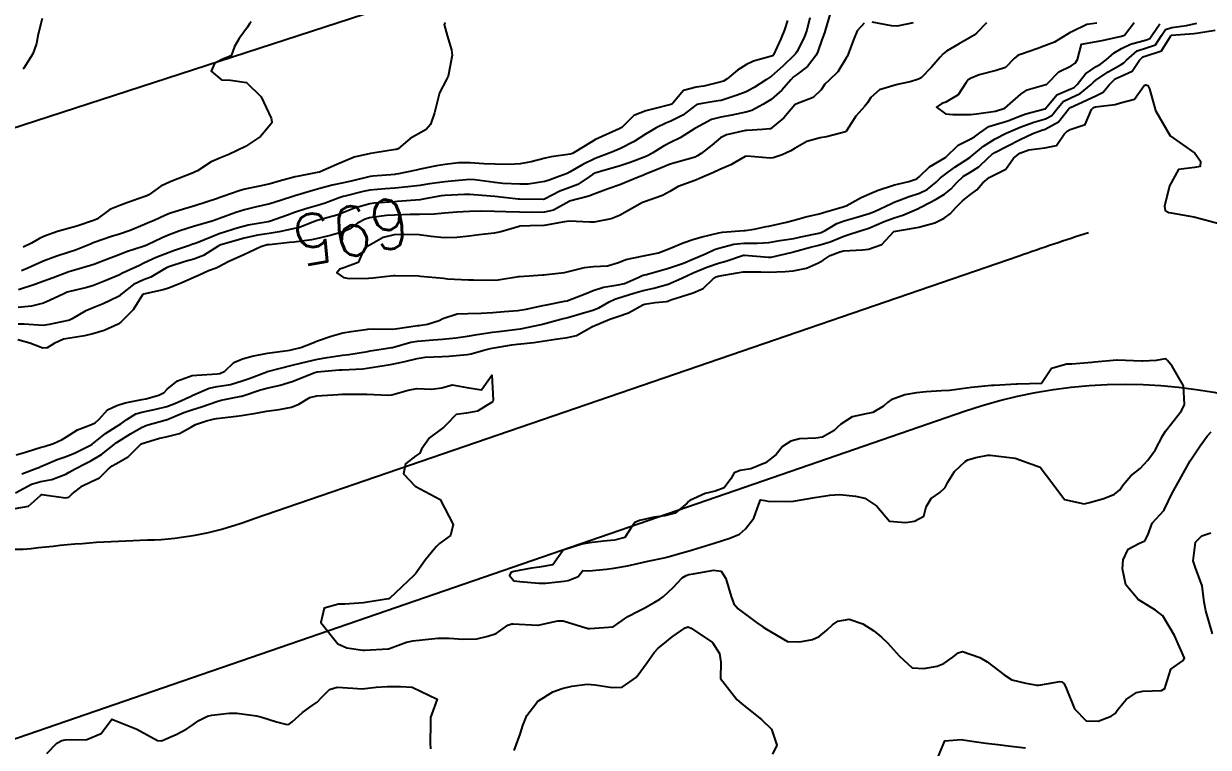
# Model space of a CAD drawing. Header units: metres. Extents: x 286371 to 293043, y 7462578 to 7466404.
# Drawn here: x 292316.9 to 292411.8, y 7462674.8 to 7462732.7 of the extents above; entities that cross this region are included whole.
import ezdxf
from ezdxf.enums import TextEntityAlignment as Align

# ---------------------------------------------------------------- set-up
doc = ezdxf.new("R2010")
doc.units = ezdxf.units.M
doc.header["$MEASUREMENT"] = 0
for name, color, linetype in [('Cotas', 45, 'Continuous'), ('Curvas de Nivel 1m', 11, 'Continuous'), ('Curvas de Nivel 5m', 15, 'Continuous'), ('Vias primárias', 230, 'Continuous')]:
    doc.layers.add(name, color=color, linetype=linetype)
doc.styles.add('Style-STANDARD', font='STANDARD.shx')

msp = doc.modelspace()

# ---------------------------------------------------------------- linework, layer by layer
at = {"layer": 'Curvas de Nivel 1m', "flags": 128}
for points, elevation in [([(292381.485, 7462733.515), (292381.098, 7462732.15), (292381.03, 7462731.953), (292380.823, 7462731.392), (292380.508, 7462730.46), (292380.377, 7462730.161), (292379.684, 7462729.278), (292378.78, 7462728.606), (292378.54, 7462728.426), (292378.326, 7462728.191), (292377.605, 7462727.358), (292376.75, 7462726.629), (292376.5, 7462726.466), (292376.094, 7462726.224), (292375.227, 7462725.747), (292374.734, 7462725.598), (292373.619, 7462725.373), (292372.728, 7462725.223), (292371.987, 7462725.024), (292370.715, 7462724.34), (292370.693, 7462724.326), (292370.66, 7462724.305), (292369.482, 7462723.543), (292368.697, 7462723.174), (292368.146, 7462722.889), (292367.299, 7462722.355), (292366.908, 7462722.134), (292366.679, 7462722.035), (292365.477, 7462721.577), (292364.668, 7462721.313), (292363.107, 7462720.872), (292362.658, 7462720.726), (292362.463, 7462720.631), (292362.194, 7462720.441), (292361.284, 7462719.816), (292360.641, 7462719.568), (292359.834, 7462719.279), (292358.626, 7462718.657), (292358.498, 7462718.625), (292356.626, 7462718.643), (292356.499, 7462718.653), (292354.628, 7462718.851), (292354.301, 7462718.887), (292352.631, 7462719.017), (292352.205, 7462719.017), (292350.629, 7462718.934), (292350.347, 7462718.9), (292348.889, 7462718.64), (292348.668, 7462718.599), (292348.623, 7462718.595), (292346.84, 7462718.452), (292346.62, 7462718.437), (292344.98, 7462718.337), (292344.618, 7462718.28), (292343.409, 7462717.925), (292342.607, 7462717.592), (292341.985, 7462717.362), (292340.598, 7462717), (292340.416, 7462716.948), (292339.987, 7462716.774), (292338.986, 7462716.39), (292338.586, 7462716.285), (292337.361, 7462716.034), (292336.58, 7462715.909), (292335.655, 7462715.762), (292334.574, 7462715.514), (292332.623, 7462714.951), (292332.565, 7462714.933), (292332.496, 7462714.895), (292331.32, 7462714.146), (292330.548, 7462713.848), (292329.836, 7462713.644), (292328.538, 7462713.23), (292328.341, 7462713.153), (292328.022, 7462712.962), (292327.097, 7462712.404), (292326.522, 7462712.183), (292325.701, 7462711.812), (292324.693, 7462711.012), (292324.601, 7462710.915), (292324.501, 7462710.841), (292323.268, 7462710.257), (292322.488, 7462709.957), (292321.846, 7462709.691), (292320.803, 7462709.07), (292320.588, 7462708.957), (292320.472, 7462708.926), (292318.96, 7462708.604), (292318.466, 7462708.539), (292316.957, 7462708.637), (292316.466, 7462708.63)], 696), ([(292379.85, 7462733.169), (292379.615, 7462732.173), (292379.41, 7462731.591), (292378.808, 7462730.445), (292378.711, 7462730.28), (292378.639, 7462730.187), (292377.708, 7462729.283), (292376.778, 7462728.483), (292376.62, 7462728.373), (292376.382, 7462728.22), (292375.406, 7462727.594), (292374.759, 7462727.244), (292374.052, 7462726.958), (292372.748, 7462726.556), (292372.519, 7462726.506), (292371.225, 7462726.297), (292370.821, 7462726.225), (292370.742, 7462726.182), (292369.684, 7462725.366), (292368.722, 7462724.886), (292368.33, 7462724.73), (292367.55, 7462724.352), (292367.022, 7462724.047), (292366.706, 7462723.841), (292365.803, 7462723.272), (292364.689, 7462722.705), (292363.998, 7462722.408), (292362.676, 7462721.888), (292361.694, 7462721.424), (292360.659, 7462720.822), (292360.42, 7462720.705), (292359.838, 7462720.477), (292358.984, 7462720.154), (292358.647, 7462720.053), (292357.311, 7462719.847), (292356.644, 7462719.834), (292355.282, 7462719.908), (292354.645, 7462719.974), (292353.025, 7462720.202), (292352.649, 7462720.218), (292351.163, 7462720.09), (292350.645, 7462720.037), (292349.411, 7462719.865), (292348.641, 7462719.748), (292347.67, 7462719.628), (292346.637, 7462719.533), (292345.848, 7462719.475), (292344.634, 7462719.359), (292344.089, 7462719.256), (292342.626, 7462718.891), (292342.503, 7462718.859), (292342.177, 7462718.741), (292341.054, 7462718.321), (292340.615, 7462718.191), (292339.513, 7462717.878), (292338.606, 7462717.565), (292338.042, 7462717.363), (292336.594, 7462716.852), (292336.571, 7462716.848), (292336.478, 7462716.826), (292334.881, 7462716.559), (292334.589, 7462716.494), (292334.078, 7462716.356), (292332.579, 7462715.88), (292330.801, 7462715.153), (292330.566, 7462715.067), (292330.461, 7462715.031), (292330.19, 7462714.93), (292328.982, 7462714.523), (292328.556, 7462714.386), (292327.531, 7462713.988), (292326.542, 7462713.514), (292326.183, 7462713.346), (292325.418, 7462713.001), (292324.826, 7462712.714), (292324.527, 7462712.562), (292323.451, 7462712.099), (292322.514, 7462711.74), (292321.984, 7462711.58), (292320.506, 7462711.227), (292320.39, 7462711.192), (292320.125, 7462711.08), (292319.043, 7462710.549), (292318.492, 7462710.314), (292317.534, 7462710.073), (292316.486, 7462709.961)], 697), ([(292378.082, 7462732.959), (292377.838, 7462732.199), (292377.541, 7462731.486), (292376.948, 7462730.212), (292376.886, 7462730.13), (292376.802, 7462730.08), (292375.351, 7462729.681), (292374.792, 7462729.435), (292374.066, 7462728.974), (292373.245, 7462728.267), (292372.948, 7462728.095), (292372.77, 7462728.037), (292371.37, 7462727.69), (292370.764, 7462727.618), (292369.731, 7462727.349), (292368.88, 7462726.332), (292368.814, 7462726.263), (292368.742, 7462726.23), (292367.255, 7462725.838), (292366.734, 7462725.704), (292365.77, 7462725.337), (292364.799, 7462724.393), (292364.754, 7462724.353), (292364.713, 7462724.332), (292364.594, 7462724.278), (292362.699, 7462723.411), (292361.13, 7462722.458), (292360.848, 7462722.295), (292360.681, 7462722.239), (292359.139, 7462722.026), (292358.675, 7462721.922), (292357.544, 7462721.638), (292356.668, 7462721.485), (292355.774, 7462721.432), (292354.667, 7462721.439), (292353.769, 7462721.466), (292352.669, 7462721.548), (292351.725, 7462721.542), (292350.666, 7462721.425), (292349.966, 7462721.323), (292348.66, 7462721.04), (292348.341, 7462720.967), (292346.929, 7462720.67), (292346.691, 7462720.636), (292346.653, 7462720.631), (292344.862, 7462720.491), (292344.65, 7462720.461), (292343.253, 7462720.117), (292342.643, 7462719.985), (292341.617, 7462719.772), (292340.635, 7462719.501), (292340.071, 7462719.334), (292338.626, 7462718.906), (292338.543, 7462718.878), (292338.305, 7462718.799), (292337.04, 7462718.396), (292336.616, 7462718.278), (292335.447, 7462718.006), (292334.608, 7462717.799), (292333.892, 7462717.578), (292332.597, 7462717.089), (292332.018, 7462716.896), (292330.588, 7462716.489), (292329.409, 7462716.114), (292328.577, 7462715.791), (292327.999, 7462715.537), (292326.833, 7462714.98), (292326.644, 7462714.902), (292326.562, 7462714.87), (292325.141, 7462714.42), (292324.552, 7462714.196), (292323.706, 7462713.868), (292322.54, 7462713.423), (292322.262, 7462713.325), (292321.364, 7462713.062), (292320.721, 7462712.882), (292320.53, 7462712.819), (292319.265, 7462712.352), (292318.519, 7462712.072), (292317.811, 7462711.819), (292316.508, 7462711.379)], 698), ([(292350.653, 7462732.801), (292350.583, 7462732.618), (292350.821, 7462731.75), (292351.167, 7462730.609), (292351.222, 7462730.184), (292350.937, 7462728.612), (292350.893, 7462728.492), (292350.768, 7462728.234), (292350.217, 7462727.157), (292350.071, 7462726.625), (292349.803, 7462725.553), (292349.499, 7462724.633), (292349.13, 7462724.216), (292348.704, 7462723.995), (292347.853, 7462723.501), (292346.901, 7462722.671), (292346.733, 7462722.624), (292346.683, 7462722.615), (292345.036, 7462722.342), (292344.678, 7462722.292), (292343.384, 7462722.013), (292342.669, 7462721.724), (292341.996, 7462721.413), (292340.655, 7462720.843), (292340.603, 7462720.817), (292340.412, 7462720.768), (292338.948, 7462720.491), (292338.649, 7462720.425), (292337.374, 7462720.082), (292336.64, 7462719.885), (292335.789, 7462719.684), (292334.633, 7462719.444), (292334.17, 7462719.322), (292332.952, 7462718.88), (292332.71, 7462718.796), (292332.622, 7462718.769), (292332.435, 7462718.702), (292330.612, 7462718.115), (292329.703, 7462717.843), (292328.602, 7462717.485), (292328.221, 7462717.338), (292327.409, 7462716.972), (292326.842, 7462716.729), (292326.589, 7462716.616), (292325.444, 7462716.138), (292324.576, 7462715.839), (292323.951, 7462715.647), (292322.566, 7462715.174), (292322.474, 7462715.137), (292322.273, 7462715.049), (292321.066, 7462714.557), (292320.554, 7462714.39), (292319.557, 7462714.082), (292318.543, 7462713.699), (292318.126, 7462713.525), (292317.245, 7462713.124), (292316.745, 7462712.917)], 699), ([(292318.406, 7462733.111), (292318.078, 7462731.863), (292317.941, 7462731.118), (292317.645, 7462730.278), (292316.925, 7462729.132), (292316.861, 7462729.055)], 701), ([(292394.015, 7462732.772), (292393.225, 7462731.959), (292393.007, 7462731.785), (292392.828, 7462731.678), (292391.759, 7462731.047), (292390.804, 7462730.492), (292390.527, 7462730.281), (292390.295, 7462730.012), (292389.609, 7462729.201), (292388.771, 7462728.368), (292388.566, 7462728.24), (292387.881, 7462728.048), (292386.985, 7462727.846), (292386.769, 7462727.803), (292385.443, 7462727.402), (292384.748, 7462726.793), (292384.472, 7462726.365), (292384.259, 7462726.102), (292383.543, 7462725.297), (292382.793, 7462724.123), (292382.756, 7462724.071), (292382.703, 7462724.039), (292381.196, 7462723.648), (292380.695, 7462723.548), (292379.607, 7462723.259), (292378.685, 7462722.74), (292378.348, 7462722.522), (292377.641, 7462722.2), (292376.935, 7462721.946), (292376.67, 7462721.915), (292374.835, 7462722.088), (292374.68, 7462722.049), (292373.53, 7462721.399), (292372.665, 7462721.016), (292372.152, 7462720.792), (292371.018, 7462720.299), (292370.772, 7462720.182), (292370.651, 7462720.131), (292369.311, 7462719.654), (292368.638, 7462719.267), (292368.05, 7462718.926), (292366.625, 7462718.426), (292366.466, 7462718.368), (292364.608, 7462717.329), (292363.945, 7462717.074), (292362.6, 7462716.798), (292362.247, 7462716.792), (292360.6, 7462716.887), (292360.225, 7462716.844), (292358.595, 7462716.527), (292358.564, 7462716.525), (292357.468, 7462716.511), (292356.639, 7462716.478), (292356.593, 7462716.468), (292355.111, 7462716.021), (292354.585, 7462715.933), (292353.375, 7462715.78), (292352.581, 7462715.682), (292351.602, 7462715.576), (292350.578, 7462715.548), (292349.55, 7462715.659), (292348.581, 7462715.777), (292347.415, 7462715.829), (292346.581, 7462715.801), (292345.698, 7462715.567), (292344.568, 7462714.94), (292344.412, 7462714.861), (292344.202, 7462714.71), (292343.694, 7462713.57), (292342.54, 7462713.16), (292342.225, 7462713.053), (292341.979, 7462712.743), (292342.529, 7462712.374), (292342.973, 7462712.282), (292344.528, 7462712.326), (292344.871, 7462712.357), (292346.532, 7462712.53), (292346.67, 7462712.534), (292348.532, 7462712.502), (292348.682, 7462712.492), (292350.53, 7462712.314), (292350.861, 7462712.277), (292352.528, 7462712.192), (292352.93, 7462712.177), (292354.528, 7462712.152), (292354.899, 7462712.176), (292356.533, 7462712.453), (292356.596, 7462712.461), (292357.391, 7462712.512), (292358.447, 7462712.584), (292358.535, 7462712.59), (292360.214, 7462712.786), (292360.532, 7462712.848), (292361.821, 7462713.163), (292362.536, 7462713.243), (292363.648, 7462713.307), (292364.542, 7462713.585), (292365.133, 7462713.808), (292366.55, 7462714.107), (292367.733, 7462714.351), (292368.559, 7462714.665), (292369.727, 7462715.157), (292370.571, 7462715.441), (292371.232, 7462715.637), (292372.579, 7462715.959), (292372.854, 7462715.996), (292374.582, 7462716.128), (292374.69, 7462716.136), (292375.399, 7462716.232), (292376.354, 7462716.451), (292376.588, 7462716.497), (292377.995, 7462716.791), (292378.596, 7462716.976), (292379.532, 7462717.238), (292380.604, 7462717.469), (292381.129, 7462717.624), (292382.613, 7462718.066), (292382.658, 7462718.079), (292382.77, 7462718.122), (292383.958, 7462718.77), (292384.629, 7462719.083), (292385.343, 7462719.374), (292386.64, 7462719.782), (292386.865, 7462719.837), (292387.777, 7462720.047), (292388.425, 7462720.26), (292388.65, 7462720.455), (292389.442, 7462721.243), (292390.673, 7462721.955), (292390.705, 7462721.972), (292390.738, 7462722.003), (292391.722, 7462722.956), (292392.696, 7462723.446), (292393.037, 7462723.631), (292393.468, 7462723.963), (292394.2, 7462724.464), (292394.714, 7462724.629), (292395.716, 7462724.921), (292396.725, 7462725.322), (292397.159, 7462725.467), (292398.673, 7462725.875), (292398.72, 7462725.889), (292398.735, 7462725.914), (292399.626, 7462726.986), (292400.759, 7462727.482), (292401.013, 7462727.588), (292401.269, 7462727.837), (292401.927, 7462728.677), (292402.786, 7462729.256), (292403.139, 7462729.459), (292403.577, 7462729.803), (292404.233, 7462730.363), (292404.808, 7462730.699), (292405.539, 7462731.048), (292406.819, 7462731.404), (292407.071, 7462731.5), (292407.231, 7462731.748), (292407.885, 7462732.692)], 694), ([(292402.838, 7462732.727), (292402.046, 7462732.617), (292400.827, 7462732.04), (292400.697, 7462731.975), (292400.494, 7462731.849), (292399.458, 7462731.221), (292398.811, 7462730.977), (292398.025, 7462730.667), (292396.799, 7462730.264), (292396.537, 7462730.17), (292396.214, 7462729.913), (292395.522, 7462729.184), (292394.779, 7462728.957), (292393.419, 7462728.607), (292392.77, 7462728.34), (292392.541, 7462728.204), (292392.371, 7462727.98), (292391.733, 7462727.006), (292390.74, 7462726.412), (292390.44, 7462726.307), (292389.999, 7462726.015), (292390.726, 7462725.473), (292391.304, 7462725.417), (292392.726, 7462725.433), (292393.206, 7462725.488), (292394.73, 7462725.696), (292395.475, 7462725.93), (292396.751, 7462727.05), (292397.266, 7462727.387), (292398.763, 7462727.819), (292398.802, 7462727.835), (292398.86, 7462727.873), (292399.796, 7462728.842), (292400.786, 7462729.323), (292401.09, 7462729.54), (292401.297, 7462729.837), (292401.597, 7462731.048), (292402.816, 7462731.273), (292403.266, 7462731.359), (292404.823, 7462731.689), (292404.898, 7462731.708), (292405.053, 7462731.781), (292405.829, 7462732.78)], 693), ([(292316.758, 7462696.656), (292317.981, 7462697.109), (292318.206, 7462697.195), (292318.296, 7462697.24), (292319.596, 7462697.794), (292320.309, 7462698.046), (292321.033, 7462698.344), (292322.323, 7462698.982), (292322.363, 7462699.005), (292322.41, 7462699.043), (292323.475, 7462699.889), (292324.346, 7462700.447), (292324.696, 7462700.662), (292325.18, 7462701.002), (292325.896, 7462701.457), (292326.363, 7462701.604), (292327.507, 7462701.827), (292328.37, 7462702.048), (292329.026, 7462702.292), (292330.384, 7462702.912), (292330.412, 7462702.924), (292331.776, 7462703.521), (292332.395, 7462703.648), (292333.461, 7462703.815), (292334.402, 7462704.091), (292334.969, 7462704.293), (292336.381, 7462704.835), (292336.404, 7462704.845), (292336.43, 7462704.85), (292338.422, 7462705.361), (292339.19, 7462705.553), (292340.43, 7462705.84), (292341.208, 7462705.978), (292342.435, 7462706.151), (292342.94, 7462706.223), (292344.44, 7462706.46), (292344.646, 7462706.495), (292345.893, 7462706.683), (292346.361, 7462706.76), (292346.446, 7462706.776), (292347.901, 7462707.197), (292348.447, 7462707.289), (292349.693, 7462707.382), (292350.451, 7462707.439), (292351.511, 7462707.541), (292352.45, 7462707.679), (292353.218, 7462707.807), (292354.456, 7462707.987), (292354.952, 7462708.051), (292356.46, 7462708.242), (292356.703, 7462708.278), (292357.844, 7462708.504), (292358.344, 7462708.618), (292358.466, 7462708.645), (292359.918, 7462709.027), (292360.475, 7462709.174), (292361.469, 7462709.46), (292362.484, 7462709.763), (292362.961, 7462709.953), (292363.787, 7462710.415), (292364.254, 7462710.652), (292364.499, 7462710.733), (292365.762, 7462711.129), (292366.509, 7462711.342), (292367.363, 7462711.51), (292368.516, 7462711.828), (292369.609, 7462712.323), (292370.531, 7462712.754), (292371.621, 7462713.205), (292372.543, 7462713.522), (292373.121, 7462713.69), (292374.553, 7462714.152), (292374.635, 7462714.161), (292376.551, 7462713.994), (292376.755, 7462714.008), (292377.562, 7462714.199), (292378.366, 7462714.378), (292378.558, 7462714.425), (292379.924, 7462714.804), (292380.566, 7462714.96), (292381.475, 7462715.236), (292382.577, 7462715.676), (292382.908, 7462715.791), (292383.893, 7462716.105), (292384.416, 7462716.267), (292384.588, 7462716.327), (292385.812, 7462716.86), (292386.6, 7462717.142), (292387.293, 7462717.365), (292388.612, 7462717.93), (292388.681, 7462717.966), (292388.803, 7462718.032), (292389.98, 7462718.658), (292390.63, 7462719.059), (292391.163, 7462719.469), (292391.639, 7462719.99), (292392.151, 7462720.483), (292392.656, 7462720.787), (292393.394, 7462721.233), (292394.142, 7462721.952), (292394.418, 7462722.209), (292394.681, 7462722.375), (292395.659, 7462722.895), (292396.697, 7462723.424), (292397.705, 7462723.889), (292398.427, 7462724.16), (292398.71, 7462724.256), (292399.755, 7462724.823), (292400.576, 7462725.847), (292400.647, 7462725.935), (292400.736, 7462725.982), (292402.002, 7462726.569), (292402.751, 7462726.918), (292403.344, 7462727.217), (292403.832, 7462727.798), (292404.296, 7462728.267), (292404.774, 7462728.48), (292405.668, 7462728.884), (292406.258, 7462729.762), (292406.519, 7462730.038), (292406.8, 7462730.12), (292408.022, 7462730.52), (292408.772, 7462731.725), (292408.793, 7462731.756), (292408.825, 7462731.767), (292410.607, 7462731.918), (292410.828, 7462731.941), (292412.323, 7462732.18)], 696), ([(292316.253, 7462695.146), (292317.549, 7462695.841), (292318.278, 7462696.046), (292319.178, 7462696.193), (292320.287, 7462696.624), (292320.566, 7462696.794), (292321.032, 7462697.063), (292321.871, 7462697.481), (292322.304, 7462697.691), (292323.143, 7462698.2), (292324.154, 7462699.017), (292324.247, 7462699.094), (292324.326, 7462699.144), (292325.48, 7462699.854), (292326.345, 7462700.375), (292326.772, 7462700.554), (292328.223, 7462700.956), (292328.33, 7462700.98), (292328.355, 7462700.989), (292329.735, 7462701.562), (292330.367, 7462701.783), (292331.241, 7462702.041), (292332.377, 7462702.439), (292332.724, 7462702.544), (292334.324, 7462702.865), (292334.375, 7462702.873), (292335.864, 7462703.37), (292336.394, 7462703.525), (292337.452, 7462703.765), (292338.403, 7462704.055), (292340.215, 7462704.768), (292340.415, 7462704.813), (292342.183, 7462704.973), (292342.418, 7462704.989), (292344.058, 7462705.071), (292344.42, 7462705.106), (292345.771, 7462705.33), (292346.419, 7462705.438), (292347.431, 7462705.652), (292348.423, 7462705.896), (292349.072, 7462705.988), (292350.426, 7462706.055), (292350.948, 7462706.084), (292352.428, 7462706.208), (292352.745, 7462706.264), (292353.754, 7462706.565), (292354.298, 7462706.695), (292354.437, 7462706.723), (292355.993, 7462706.979), (292356.442, 7462707.036), (292357.765, 7462707.183), (292358.446, 7462707.271), (292359.494, 7462707.433), (292360.451, 7462707.576), (292361.171, 7462707.736), (292362.403, 7462708.435), (292362.443, 7462708.456), (292362.464, 7462708.461), (292363.856, 7462709.031), (292364.477, 7462709.248), (292365.339, 7462709.534), (292366.491, 7462710.184), (292366.62, 7462710.245), (292367.475, 7462710.36), (292368.395, 7462710.447), (292368.496, 7462710.469), (292368.734, 7462710.576), (292370.507, 7462711.146), (292371.312, 7462711.492), (292372.132, 7462712.28), (292372.372, 7462712.431), (292372.527, 7462712.475), (292374.036, 7462712.748), (292374.533, 7462712.815), (292375.931, 7462712.826), (292376.533, 7462712.803), (292377.874, 7462712.854), (292378.535, 7462712.92), (292379.581, 7462713.126), (292380.545, 7462713.538), (292380.925, 7462713.772), (292381.497, 7462714.14), (292382.252, 7462714.436), (292382.56, 7462714.498), (292384.073, 7462714.59), (292384.562, 7462714.642), (292385.628, 7462715.019), (292386.584, 7462716.064), (292388.279, 7462716.349), (292388.59, 7462716.405), (292389.855, 7462716.756), (292390.601, 7462717.127), (292391.111, 7462717.492), (292391.561, 7462717.99), (292392.092, 7462718.513), (292392.629, 7462718.939), (292393.218, 7462719.383), (292393.706, 7462719.959), (292394.219, 7462720.382), (292394.654, 7462720.599), (292395.55, 7462721.042), (292396.177, 7462721.922), (292396.68, 7462722.328), (292397.392, 7462722.608), (292398.687, 7462722.745), (292399.616, 7462722.935), (292400.214, 7462723.852), (292400.46, 7462724.096), (292400.71, 7462724.219), (292401.908, 7462724.635), (292402.397, 7462725.819), (292402.572, 7462725.981), (292402.737, 7462726.028), (292404.304, 7462726.227), (292404.743, 7462726.353), (292405.862, 7462726.653), (292406.634, 7462727.756), (292406.721, 7462727.799), (292406.765, 7462727.811), (292406.918, 7462727.752), (292407.041, 7462727.469), (292407.522, 7462725.743), (292408.704, 7462723.724), (292410.684, 7462722.338), (292411.14, 7462721.687), (292411.101, 7462721.254), (292410.666, 7462721.179), (292409.365, 7462721.013), (292408.644, 7462719.724), (292408.253, 7462718.097), (292408.309, 7462717.729), (292408.612, 7462717.581), (292408.784, 7462717.549), (292410.607, 7462717.228), (292411.224, 7462717.066), (292412.599, 7462716.69)], 697), ([(292316.245, 7462693.885), (292317.29, 7462694.077), (292318.261, 7462694.93), (292318.372, 7462694.994), (292320.259, 7462694.735), (292320.53, 7462694.801), (292320.792, 7462695.067), (292321.621, 7462695.707), (292322.279, 7462696.01), (292322.987, 7462696.33), (292323.67, 7462697.024), (292324.008, 7462697.309), (292324.301, 7462697.468), (292325.291, 7462698.018), (292326.237, 7462698.986), (292326.283, 7462699.026), (292326.325, 7462699.046), (292327.78, 7462699.515), (292328.334, 7462699.631), (292329.388, 7462699.889), (292330.347, 7462700.427), (292330.662, 7462700.607), (292331.555, 7462700.906), (292332.199, 7462701.054), (292332.357, 7462701.078), (292333.947, 7462701.284), (292334.361, 7462701.329), (292335.664, 7462701.546), (292336.367, 7462701.676), (292337.382, 7462701.801), (292338.368, 7462701.998), (292338.944, 7462702.225), (292339.837, 7462702.775), (292340.386, 7462702.915), (292342.101, 7462703.017), (292342.38, 7462703.025), (292344.046, 7462703.044), (292344.381, 7462703.036), (292346.091, 7462702.968), (292346.379, 7462702.984), (292347.695, 7462703.344), (292348.387, 7462703.494), (292349.574, 7462703.439), (292350.388, 7462703.553), (292351.218, 7462703.775), (292352.389, 7462703.57), (292353.565, 7462703.388), (292354.404, 7462704.554), (292354.509, 7462702.552), (292354.468, 7462702.458), (292354.371, 7462702.367), (292353.261, 7462701.671), (292352.358, 7462701.508), (292351.55, 7462701.403), (292350.756, 7462700.608), (292350.557, 7462700.395), (292350.338, 7462700.242), (292349.406, 7462699.55), (292348.758, 7462698.638), (292348.626, 7462698.324), (292348.306, 7462698.103), (292347.495, 7462697.458), (292347.332, 7462696.659), (292348.269, 7462695.672), (292350.254, 7462694.614), (292351.31, 7462692.598), (292351.086, 7462691.726), (292350.201, 7462691.087), (292349.964, 7462690.852), (292349.789, 7462690.621), (292349.068, 7462689.744), (292348.284, 7462688.643), (292348.162, 7462688.524), (292346.194, 7462686.684), (292346.159, 7462686.659), (292346.134, 7462686.653), (292344.455, 7462686.384), (292344.128, 7462686.341), (292342.627, 7462686.236), (292342.126, 7462686.214), (292340.984, 7462685.898), (292340.718, 7462684.765), (292342.079, 7462683.042), (292342.793, 7462682.734), (292344.072, 7462682.554), (292344.236, 7462682.548), (292346.073, 7462682.639), (292346.112, 7462682.645), (292346.205, 7462682.682), (292347.56, 7462683.184), (292348.084, 7462683.284), (292348.817, 7462683.372), (292350.087, 7462683.504), (292350.994, 7462683.512), (292352.087, 7462683.416), (292353.194, 7462683.461), (292354.091, 7462683.672), (292354.755, 7462683.884), (292355.676, 7462684.531), (292355.986, 7462684.646), (292356.106, 7462684.658), (292358.054, 7462684.546), (292358.105, 7462684.546), (292359.695, 7462684.886), (292360.11, 7462684.878), (292361.572, 7462684.442), (292362.102, 7462684.284), (292362.248, 7462684.286), (292364.104, 7462684.404), (292365.276, 7462685.228), (292366.123, 7462685.669), (292366.584, 7462685.91), (292367.396, 7462686.356), (292367.855, 7462686.632), (292368.142, 7462686.845), (292368.918, 7462687.567), (292369.633, 7462688.322), (292369.959, 7462688.526), (292370.168, 7462688.589), (292370.516, 7462688.656), (292372.174, 7462688.939), (292372.757, 7462688.859), (292373.126, 7462688.27), (292373.558, 7462686.841), (292373.778, 7462686.26), (292374.118, 7462685.841), (292375.586, 7462684.748), (292376.097, 7462684.415), (292376.379, 7462684.22), (292378.08, 7462683.244), (292379.055, 7462683.204), (292380.083, 7462683.402), (292380.602, 7462683.641), (292381.223, 7462684.148), (292381.677, 7462684.564), (292382.105, 7462684.868), (292383.002, 7462685.011), (292384.102, 7462684.657), (292384.974, 7462684.081), (292385.592, 7462683.58), (292386.08, 7462683.13), (292387.033, 7462682.05), (292388.051, 7462681.133), (292388.99, 7462681.08), (292390.053, 7462681.27), (292390.579, 7462681.474), (292391.297, 7462681.986), (292391.727, 7462682.322), (292392.071, 7462682.423), (292393.47, 7462681.953), (292394.059, 7462681.608), (292395.405, 7462680.563), (292396.038, 7462680.169), (292397.145, 7462679.898), (292398.032, 7462679.753), (292398.181, 7462679.733), (292398.968, 7462679.87), (292399.873, 7462680.021), (292400.036, 7462680.005), (292400.225, 7462679.852), (292400.382, 7462679.496), (292401.056, 7462677.839), (292401.99, 7462676.875), (292402.942, 7462676.858), (292403.996, 7462677.269), (292404.314, 7462677.475), (292404.526, 7462677.787), (292405.191, 7462678.603), (292406.025, 7462679.165), (292406.515, 7462679.269), (292408.028, 7462679.324), (292408.281, 7462679.48), (292408.358, 7462679.73), (292408.757, 7462681.021), (292409.747, 7462681.709), (292409.868, 7462681.906), (292409.053, 7462683.72), (292408.117, 7462685.283), (292407.528, 7462685.743), (292406.137, 7462686.605), (292405.165, 7462687.779), (292404.898, 7462689.059), (292404.948, 7462689.783), (292405.335, 7462690.64), (292406.204, 7462691.077), (292406.675, 7462691.29), (292406.921, 7462691.754), (292407.266, 7462692.711), (292408.191, 7462693.735), (292408.217, 7462693.762), (292408.246, 7462693.832), (292408.874, 7462695.116), (292409.218, 7462695.72), (292410.304, 7462697.694), (292411.116, 7462698.888), (292411.679, 7462699.674), (292411.981, 7462700.029)], 698), ([(292412.097, 7462683.842), (292411.557, 7462685.683), (292411.441, 7462686.379), (292411.261, 7462687.688), (292410.733, 7462689.139), (292410.559, 7462689.699), (292410.727, 7462691.176), (292411.234, 7462691.689), (292411.973, 7462691.923)], 699), ([(292356.186, 7462674.521), (292356.669, 7462675.808), (292356.871, 7462676.511), (292357.194, 7462677.302), (292358.002, 7462678.364), (292358.06, 7462678.436), (292358.124, 7462678.493), (292359.287, 7462679.208), (292360.024, 7462679.48), (292360.808, 7462679.673), (292362.025, 7462679.818), (292362.674, 7462679.775), (292364.021, 7462679.543), (292364.846, 7462679.568), (292365.968, 7462680.375), (292365.996, 7462680.414), (292366.036, 7462680.472), (292366.848, 7462681.567), (292367.408, 7462682.354), (292367.728, 7462682.692), (292368.077, 7462683.005), (292368.824, 7462683.599), (292369.883, 7462684.318), (292370.025, 7462684.386), (292370.096, 7462684.398), (292370.352, 7462684.311), (292372.077, 7462683.16), (292372.63, 7462682.276), (292372.746, 7462681.581), (292372.707, 7462680.274), (292374.009, 7462678.582), (292374.41, 7462678.248), (292375.986, 7462677.001), (292376.783, 7462676.212), (292377.214, 7462674.947), (292376.861, 7462674.211)], 699), ([(292318.765, 7462674.278), (292319.575, 7462675.09), (292319.957, 7462675.298), (292320.242, 7462675.362), (292321.959, 7462675.382), (292323.132, 7462675.862), (292323.984, 7462677.014), (292325.972, 7462676.208), (292327.619, 7462675.299), (292327.959, 7462675.272), (292329.113, 7462675.791), (292329.974, 7462676.251), (292330.389, 7462676.507), (292330.948, 7462676.91), (292331.638, 7462677.251), (292331.991, 7462677.349), (292333.37, 7462677.497), (292333.994, 7462677.509), (292335.544, 7462677.288), (292335.989, 7462677.186), (292337.169, 7462676.817), (292337.981, 7462676.59), (292338.173, 7462676.61), (292338.42, 7462676.798), (292339.231, 7462677.551), (292340.004, 7462678.111), (292340.4, 7462678.377), (292340.764, 7462678.763), (292341.39, 7462679.388), (292342.026, 7462679.571), (292343.263, 7462679.488), (292344.025, 7462679.444), (292345.142, 7462679.583), (292346.028, 7462679.643), (292347.073, 7462679.624), (292348.028, 7462679.568), (292350.014, 7462678.624), (292349.48, 7462677.144), (292349.491, 7462676.632), (292349.464, 7462675.13), (292349.481, 7462674.632)], 699), ([(292390.144, 7462674.001), (292390.662, 7462675.296), (292391.965, 7462675.392), (292392.641, 7462675.287), (292393.962, 7462675.11), (292394.913, 7462674.977), (292395.958, 7462674.85), (292397.132, 7462674.721)], 699)]:
    msp.add_lwpolyline(points, dxfattribs=dict(at, elevation=elevation))
at = {"layer": 'Curvas de Nivel 1m', "elevation": 697, "flags": 128}
msp.add_lwpolyline([(292408.507, 7462705.723), (292408.426, 7462705.823), (292408.302, 7462705.851), (292407.596, 7462705.737), (292406.52, 7462705.666), (292406.432, 7462705.667), (292404.459, 7462705.768), (292404.433, 7462705.767), (292402.647, 7462705.604), (292402.43, 7462705.577), (292400.829, 7462705.447), (292400.428, 7462705.437), (292399.207, 7462705.087), (292398.404, 7462703.884), (292396.476, 7462703.841), (292396.403, 7462703.839), (292394.612, 7462703.73), (292394.401, 7462703.716), (292392.799, 7462703.567), (292392.397, 7462703.513), (292391.048, 7462703.341), (292390.394, 7462703.304), (292389.185, 7462703.23), (292388.391, 7462703.149), (292387.467, 7462702.969), (292386.382, 7462702.58), (292386.072, 7462702.375), (292385.762, 7462702.074), (292384.891, 7462701.562), (292384.365, 7462701.461), (292383.253, 7462701.219), (292382.352, 7462700.64), (292382.084, 7462700.392), (292381.801, 7462700.133), (292380.88, 7462699.602), (292380.335, 7462699.526), (292379.035, 7462699.472), (292378.331, 7462699.286), (292377.677, 7462698.84), (292377.157, 7462698.202), (292376.304, 7462697.53), (292375.127, 7462697.068), (292374.294, 7462696.932), (292373.813, 7462696.739), (292373.545, 7462696.266), (292373.008, 7462695.539), (292372.269, 7462695.28), (292371.469, 7462695.093), (292370.257, 7462694.52), (292370.136, 7462694.437), (292370.027, 7462694.318), (292369.073, 7462693.5), (292368.238, 7462693.305), (292367.407, 7462693.187), (292366.232, 7462692.911), (292365.847, 7462692.762), (292365.572, 7462692.384), (292365.042, 7462691.562), (292364.208, 7462691.358), (292363.349, 7462691.276), (292362.205, 7462691.145), (292361.607, 7462691.04), (292360.196, 7462690.573), (292360.122, 7462690.539), (292360.051, 7462690.467), (292359.272, 7462689.384), (292358.175, 7462689.193), (292357.566, 7462689.111), (292356.169, 7462688.839), (292355.93, 7462688.766), (292355.811, 7462688.53), (292356.158, 7462688.103), (292356.648, 7462688.026), (292358.155, 7462687.917), (292358.725, 7462687.916), (292360.158, 7462688.074), (292360.497, 7462688.122), (292361.316, 7462688.447), (292361.693, 7462688.92), (292362.171, 7462688.903), (292363.568, 7462689.018), (292364.175, 7462689.112), (292365.271, 7462689.295), (292366.181, 7462689.507), (292366.886, 7462689.661), (292368.188, 7462689.933), (292368.514, 7462690.015), (292369.618, 7462690.323), (292370.197, 7462690.498), (292370.474, 7462690.586), (292372.207, 7462691.119), (292373.457, 7462691.51), (292374.218, 7462691.837), (292374.709, 7462692.247), (292375.365, 7462693.11), (292375.785, 7462694.231), (292375.903, 7462694.587), (292376.259, 7462694.528), (292376.508, 7462694.47), (292378.258, 7462694.454), (292378.546, 7462694.476), (292380.263, 7462694.757), (292381.448, 7462694.955), (292382.267, 7462694.994), (292383.502, 7462694.869), (292384.263, 7462694.707), (292385.233, 7462694.08), (292386.226, 7462692.871), (292387.51, 7462692.76), (292388.227, 7462692.867), (292388.995, 7462693.261), (292389.161, 7462694.021), (292389.578, 7462694.694), (292390.262, 7462695.169), (292390.706, 7462695.56), (292390.905, 7462695.995), (292391.434, 7462696.844), (292392.308, 7462697.647), (292392.513, 7462697.768), (292393.137, 7462697.962), (292394.105, 7462698.151), (292394.308, 7462698.151), (292396.304, 7462697.914), (292398.294, 7462697.185), (292399.313, 7462695.869), (292400.255, 7462694.596), (292401.825, 7462694.257), (292402.252, 7462694.367), (292403.393, 7462694.671), (292404.262, 7462695.022), (292404.667, 7462695.39), (292404.946, 7462695.784), (292405.558, 7462696.502), (292406.294, 7462697.091), (292406.632, 7462697.426), (292406.912, 7462697.755), (292407.505, 7462698.558), (292408.124, 7462699.738), (292408.339, 7462700.062), (292409.603, 7462701.706), (292409.857, 7462702.217), (292409.765, 7462703.704), (292408.871, 7462705.264)], close=True, dxfattribs=at)
at = {"layer": 'Curvas de Nivel 5m', "flags": 128}
for points, elevation in [([(292316.31, 7462698.176), (292317.055, 7462698.382), (292318.319, 7462698.789), (292318.565, 7462698.856), (292319.305, 7462699.09), (292320.003, 7462699.405), (292320.332, 7462699.617), (292321.231, 7462700.171), (292322.347, 7462700.607), (292322.638, 7462700.752), (292322.948, 7462701.036), (292323.614, 7462701.777), (292324.371, 7462702.126), (292325.042, 7462702.337), (292326.379, 7462702.621), (292326.687, 7462702.672), (292327.732, 7462702.964), (292328.165, 7462703.18), (292328.391, 7462703.424), (292329.229, 7462704.115), (292330.408, 7462704.517), (292330.77, 7462704.557), (292332.41, 7462704.654), (292332.62, 7462704.682), (292333.019, 7462704.885), (292333.741, 7462705.559), (292334.429, 7462705.858), (292335.211, 7462706.074), (292336.436, 7462706.304), (292338.212, 7462706.57), (292338.441, 7462706.613), (292339.108, 7462706.784), (292340.065, 7462707.155), (292340.452, 7462707.311), (292341.523, 7462707.684), (292342.462, 7462707.939), (292343.126, 7462708.063), (292344.467, 7462708.241), (292344.906, 7462708.26), (292346.468, 7462708.247), (292346.853, 7462708.282), (292348.472, 7462708.532), (292348.574, 7462708.541), (292349.242, 7462708.633), (292350.172, 7462708.926), (292350.481, 7462709.085), (292351.62, 7462709.458), (292352.482, 7462709.485), (292353.54, 7462709.512), (292354.484, 7462709.576), (292355.384, 7462709.643), (292356.482, 7462709.746), (292357.148, 7462709.851), (292358.489, 7462710.134), (292358.786, 7462710.194), (292360.215, 7462710.469), (292360.442, 7462710.518), (292360.495, 7462710.539), (292361.876, 7462711.072), (292362.507, 7462711.324), (292363.336, 7462711.598), (292364.515, 7462711.789), (292365.007, 7462711.907), (292366.119, 7462712.381), (292366.386, 7462712.517), (292366.527, 7462712.563), (292366.776, 7462712.618), (292368.536, 7462713.118), (292369.751, 7462713.529), (292370.547, 7462713.861), (292370.86, 7462713.99), (292371.552, 7462714.289), (292372.236, 7462714.603), (292372.561, 7462714.725), (292373.773, 7462715.05), (292374.567, 7462715.127), (292375.678, 7462715.118), (292376.569, 7462715.185), (292377.446, 7462715.326), (292378.574, 7462715.51), (292379.132, 7462715.619), (292380.58, 7462715.912), (292380.767, 7462715.966), (292381.094, 7462716.147), (292382.022, 7462716.704), (292382.596, 7462716.924), (292383.536, 7462717.175), (292384.605, 7462717.502), (292385.031, 7462717.664), (292385.934, 7462718.075), (292386.384, 7462718.301), (292386.619, 7462718.407), (292387.811, 7462718.862), (292388.63, 7462719.116), (292389.254, 7462719.406), (292389.983, 7462720.014), (292390.318, 7462720.34), (292390.653, 7462720.605), (292391.46, 7462721.195), (292392.674, 7462721.974), (292393.762, 7462722.885), (292394.697, 7462723.485), (292395.576, 7462723.927), (292396.712, 7462724.412), (292397.803, 7462724.803), (292398.722, 7462725.078), (292399.241, 7462725.352), (292399.643, 7462725.861), (292400.137, 7462726.46), (292400.748, 7462726.757), (292401.492, 7462727.095), (292402.393, 7462727.82), (292402.581, 7462728.003), (292402.769, 7462728.159), (292403.737, 7462728.842), (292404.789, 7462729.435), (292405.005, 7462729.567), (292405.202, 7462729.778), (292406.055, 7462730.516), (292406.809, 7462730.748), (292407.545, 7462731.011), (292408.012, 7462731.737), (292408.338, 7462732.226), (292408.834, 7462732.38), (292410.008, 7462732.535), (292410.84, 7462732.731)], 695), ([(292384.206, 7462732.741), (292383.658, 7462732.112), (292383.398, 7462731.543), (292382.877, 7462730.123), (292382.853, 7462730.074), (292382.802, 7462729.977), (292382.092, 7462728.828), (292381.371, 7462728.145), (292381.062, 7462727.858), (292380.763, 7462727.397), (292380.135, 7462726.782), (292378.745, 7462726.261), (292378.698, 7462726.232), (292378.661, 7462726.186), (292377.764, 7462725.163), (292376.715, 7462724.286), (292376.662, 7462724.268), (292376.072, 7462724.224), (292374.813, 7462724.142), (292374.712, 7462724.13), (292373.185, 7462723.789), (292372.703, 7462723.545), (292372.004, 7462722.976), (292371.167, 7462722.297), (292370.878, 7462722.104), (292370.68, 7462722.017), (292369.353, 7462721.645), (292368.671, 7462721.434), (292367.897, 7462721.115), (292366.658, 7462720.608), (292366.483, 7462720.541), (292366.053, 7462720.373), (292364.645, 7462719.791), (292363.7, 7462719.474), (292362.634, 7462719.072), (292362.175, 7462718.897), (292360.624, 7462718.487), (292360.609, 7462718.48), (292360.578, 7462718.465), (292359.327, 7462717.77), (292358.611, 7462717.6), (292357.547, 7462717.574), (292356.61, 7462717.598), (292355.511, 7462717.641), (292354.611, 7462717.657), (292353.499, 7462717.683), (292352.61, 7462717.671), (292351.598, 7462717.611), (292350.608, 7462717.516), (292349.791, 7462717.442), (292348.606, 7462717.421), (292347.852, 7462717.409), (292346.605, 7462717.372), (292345.957, 7462717.331), (292344.601, 7462717.154), (292344.253, 7462717.056), (292343.654, 7462716.719), (292343.04, 7462716.275), (292342.584, 7462716.064), (292341.558, 7462715.771), (292340.575, 7462715.511), (292339.964, 7462715.383), (292338.57, 7462715.216), (292338.197, 7462715.173), (292336.567, 7462715.003), (292336.415, 7462714.979), (292335.905, 7462714.834), (292334.554, 7462714.202), (292333.281, 7462713.616), (292332.539, 7462713.221), (292332.314, 7462713.121), (292331.718, 7462712.907), (292330.9, 7462712.548), (292330.526, 7462712.369), (292329.533, 7462711.926), (292328.513, 7462711.532), (292328.076, 7462711.395), (292326.505, 7462711.037), (292326.466, 7462711.024), (292326.431, 7462710.986), (292325.692, 7462709.791), (292324.919, 7462709.008), (292324.684, 7462708.798), (292324.469, 7462708.651), (292323.349, 7462708.143), (292322.456, 7462707.867), (292321.797, 7462707.711), (292320.45, 7462707.498), (292320.104, 7462707.425), (292319.345, 7462707.091), (292318.804, 7462706.734), (292318.438, 7462706.715), (292317.397, 7462707.12), (292316.448, 7462707.379)], 695), ([(292335.117, 7462732.85), (292335.008, 7462732.684), (292334.835, 7462732.409), (292334.161, 7462731.52), (292333.784, 7462730.87), (292333.539, 7462730.127), (292332.788, 7462729.818), (292332.184, 7462729.495), (292331.933, 7462728.897), (292332.764, 7462728.2), (292333.462, 7462728.175), (292334.761, 7462727.997), (292335.939, 7462726.837), (292336.719, 7462725.137), (292336.787, 7462724.823), (292336.779, 7462724.758), (292336.711, 7462724.643), (292335.863, 7462723.67), (292334.684, 7462722.854), (292333.336, 7462722.212), (292332.67, 7462721.963), (292331.935, 7462721.626), (292330.822, 7462720.912), (292330.653, 7462720.828), (292330.49, 7462720.756), (292328.64, 7462720.036), (292327.903, 7462719.698), (292326.941, 7462718.98), (292326.721, 7462718.884), (292326.622, 7462718.856), (292325.246, 7462718.374), (292324.611, 7462718.129), (292323.818, 7462717.814), (292322.769, 7462717.042), (292322.647, 7462716.99), (292322.593, 7462716.975), (292321.159, 7462716.493), (292320.583, 7462716.314), (292319.62, 7462716.047), (292318.573, 7462715.685), (292318.181, 7462715.499), (292317.552, 7462715.12), (292316.886, 7462714.803)], 700), ([(292388.133, 7462732.757), (292386.841, 7462732.498), (292386.395, 7462732.517), (292384.845, 7462732.814)], 695)]:
    msp.add_lwpolyline(points, dxfattribs=dict(at, elevation=elevation))
at = {"layer": 'Vias primárias'}
msp.add_lwpolyline([(292368.296, 7462741.296), (292306.323, 7462721.154, 0.436293), (292303.231, 7462714.477), (292309.495, 7462695.752, 0.356558), (292317.528, 7462690.682, -0.024585), (292326.835, 7462691.362, 0.088381), (292335.365, 7462693.091), (292396.612, 7462714.114, -0.006593), (292402.183, 7462715.985)], format="xyb", dxfattribs=at)
at = {"layer": 'Vias primárias', "elevation": 701.192}
msp.add_lwpolyline([(292213.444, 7462583.364), (292223.682, 7462639.553, -0.359196), (292231.721, 7462646.337), (292373.165, 7462695.091), (292392.244, 7462701.668, -0.300553), (292434.467, 7462690.797, 0.245057), (292453.71, 7462683.657, -1.161871)], format="xyb", dxfattribs=at)

# ---------------------------------------------------------------- texts
at = {"layer": 'Cotas', "style": 'Style-STANDARD'}
msp.add_text('695', height=4, rotation=190.76171, dxfattribs=at).set_placement((292343.152, 7462716.071, 695), align=Align.MIDDLE_CENTER)

doc.saveas('drawing.dxf')
